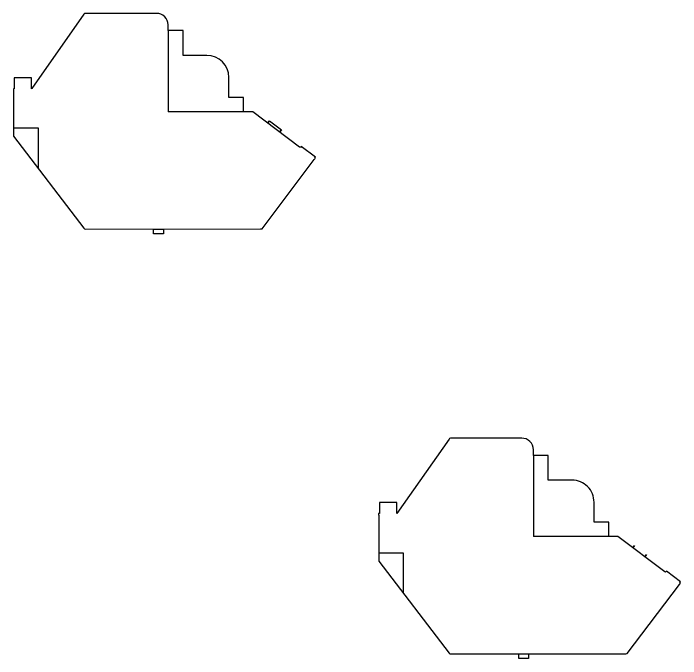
# Model space of a CAD drawing. Header units: inches. Extents: x 625 to 2719, y 1 to 1360.
# Drawn here: x 2450.1 to 2718.9, y 1100.6 to 1360.3 of the extents above; entities that cross this region are included whole.
import ezdxf

# ---------------------------------------------------------------- set-up
doc = ezdxf.new("R2010")
doc.units = ezdxf.units.IN
doc.header["$MEASUREMENT"] = 0
doc.layers.add('A-WALL', color=113, linetype='Continuous', lineweight=9)

# ---------------------------------------------------------------- blocks, each defined once
blk = doc.blocks.new('SD CD')
for p in [(2031.39, 640.05), (2061.72, 607.35)]:
    blk.add_line(p, (2031.39, 607.35))
blk.add_lwpolyline([(1969.38, 621.06), (1969.38, 616.62), (1969.04, 616.62), (1969.04, 616.02), (1969.14, 616.02), (1969.14, 600.96), (1969.14, 597.48), (1969.14, 597.48), (1997.45, 560.46), (1997.7, 560.22), (1998.05, 560.17), (2068.6, 560.22), (2069.2, 560.24), (2090.22, 588.13), (2090.58, 588.61), (2090.41, 588.74), (2090.71, 589.14), (2084.99, 593.44), (2084.63, 592.97), (2084.37, 593.16), (2084.34, 593.12), (2065.46, 607.35), (2061.72, 607.35), (2061.72, 613.17), (2055.82, 613.17), (2055.82, 621.21, 0.414214), (2046.98, 630.05), (2037.37, 630.05), (2037.37, 640.05), (2031.39, 640.05), (2031.39, 642.32, 0.416803), (2026.69, 646.99), (1998, 646.99), (1997.66, 646.89), (1997.48, 646.64), (1997.42, 646.64), (1976.43, 616.69), (1976.38, 616.61), (1976.38, 621.07), (1969.38, 621.06)], format="xyb")
blk.add_lwpolyline([(1979.14, 584.5), (1979.14, 600.71), (1969.24, 600.71)])
blk.add_lwpolyline([(2025.52, 560.1), (2029.48, 560.1), (2029.48, 558.22), (2025.52, 558.22)], close=True)
at = {"layer": 'A-WALL', "lineweight": 35}
for p, q in [((2071.46, 602.83), (2072.15, 603.75)), ((2076.29, 599.19), (2076.99, 600.11))]:
    blk.add_line(p, q, dxfattribs=at)

msp = doc.modelspace()

# ---------------------------------------------------------------- linework, layer by layer
for p, q in [((2512.49912, 1353.39652), (2512.49912, 1320.69694)), ((2542.82637, 1320.69694), (2512.49912, 1320.69694)), ((2553.26273, 1317.09716), (2558.09448, 1313.45618))]:
    msp.add_line(p, q)
msp.add_lwpolyline([(2450.48973, 1334.40545), (2450.48973, 1329.96027), (2450.14912, 1329.96027), (2450.14912, 1329.36027), (2450.24912, 1329.36027), (2450.24912, 1314.30545), (2450.24912, 1310.82881), (2450.24912, 1310.82881), (2478.56156, 1273.80485), (2478.81214, 1273.55948), (2479.16156, 1273.50948), (2549.71189, 1273.55948), (2550.31189, 1273.57986), (2571.32988, 1301.47168), (2571.69097, 1301.95086), (2571.51527, 1302.08326), (2571.81618, 1302.48258), (2566.10194, 1306.78856), (2565.74085, 1306.30938), (2565.4813, 1306.50497), (2565.4512, 1306.46504), (2546.56483, 1320.69694), (2542.82637, 1320.69694), (2542.82637, 1326.51408), (2536.92637, 1326.51408), (2536.92637, 1334.55666, 0.414213562), (2528.08495, 1343.39808), (2518.48094, 1343.39808), (2518.48094, 1353.39652), (2512.49912, 1353.39652), (2512.49912, 1355.66545, 0.416803284), (2507.79438, 1360.32882), (2479.11214, 1360.32882), (2478.7673, 1360.23631), (2478.58636, 1359.97882), (2478.52525, 1359.97882), (2457.54143, 1330.03027), (2457.48683, 1329.95257), (2457.48683, 1334.40945), (2450.48973, 1334.40545)], format="xyb")
msp.add_lwpolyline([(2460.24393, 1297.84099), (2460.24393, 1314.05071), (2450.34393, 1314.05071)])
msp.add_lwpolyline([(2506.63134, 1273.4441), (2510.58309, 1273.4441), (2510.58309, 1271.56519), (2506.63134, 1271.56519)], close=True)
at = {"layer": 'A-WALL', "lineweight": 35}
for p, q in [((2552.56704, 1316.17395), (2553.26273, 1317.09716)), ((2557.39879, 1312.53297), (2558.09448, 1313.45618))]:
    msp.add_line(p, q, dxfattribs=at)

# ---------------------------------------------------------------- block references
msp.add_blockref('SD CD', (628.17813, 542.34442))

doc.saveas('drawing.dxf')
